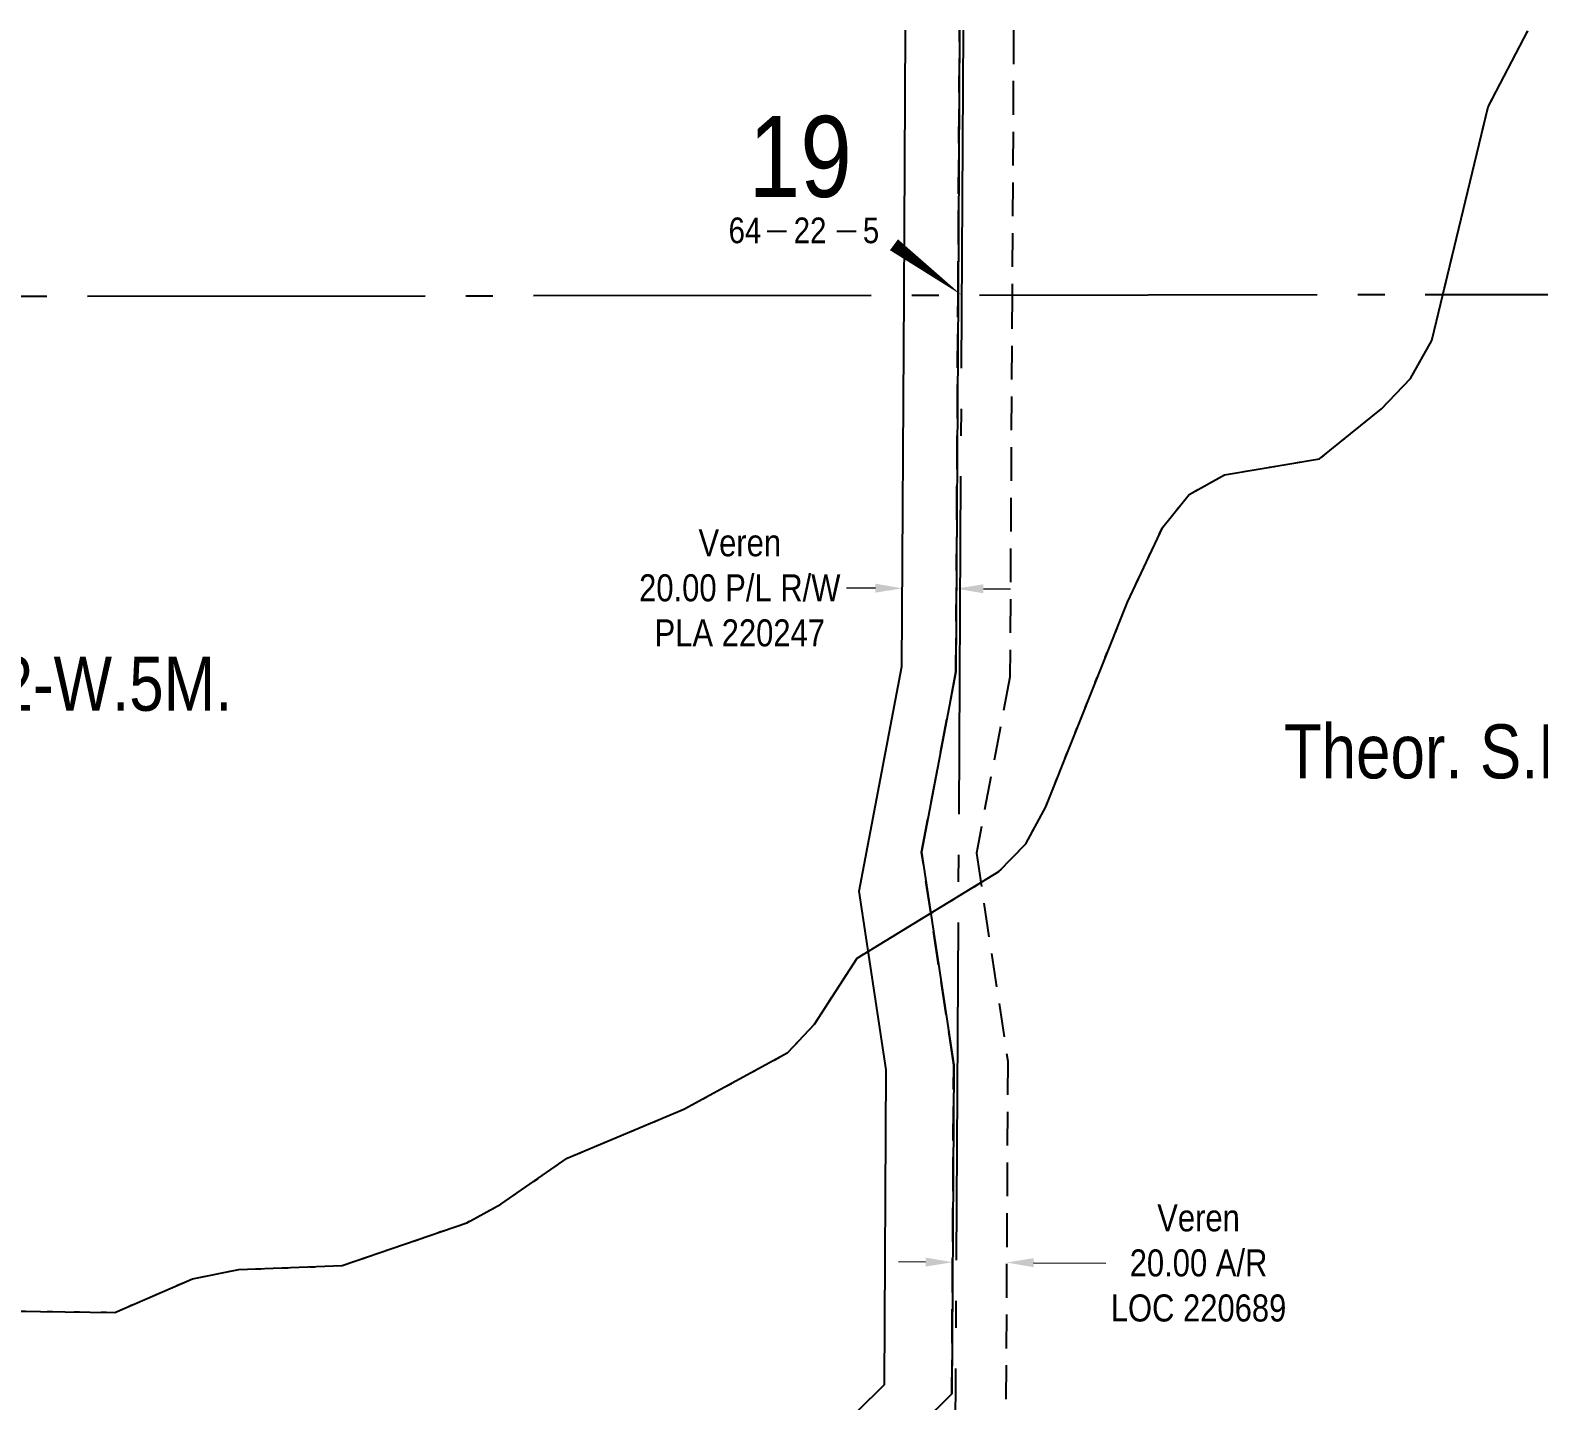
# Model space of a CAD drawing. Extents: x 454172 to 490274, y 6043290 to 6049925.
# Drawn here: x 479218 to 479776, y 6044627 to 6045133 of the extents above; entities that cross this region are included whole.
import ezdxf
from ezdxf.enums import TextEntityAlignment as Align

# ---------------------------------------------------------------- set-up
doc = ezdxf.new("R2010")
doc.units = 0
doc.header["$LTSCALE"] = 5
doc.header["$PDMODE"] = 35
doc.header["$PDSIZE"] = 5
for name, pattern in [('foc-ACCESSROAD', [3.75, 2.5, -1.25]), ('foc-QUARTERLINE', [33, 25, -3, 2, -3]), ('foc-WHEELTRACKS', [2, 0.4, -1.6])]:
    doc.linetypes.add(name, pattern=pattern)
doc.layers.get('Defpoints').update_dxf_attribs({"color": 9})
for name, color, linetype in [('10', 1, 'Continuous'), ('9', 3, 'Continuous'), ('C-AR', 13, 'foc-ACCESSROAD'), ('C-RW', 13, 'Continuous'), ('C-SYMBOL', 7, 'Continuous'), ('L-QSEC', 8, 'foc-QUARTERLINE'), ('L-SECLBL', 7, 'Continuous'), ('T-WATER-P3', 160, 'foc-WHEELTRACKS')]:
    doc.layers.add(name, color=color, linetype=linetype)
doc.layers.add('C-AR-T', color=13, linetype='Continuous', lineweight=9)
doc.layers.add('C-RW-T', color=13, linetype='Continuous', lineweight=9)
doc.styles.add('175L', font='ARIALN.TTF', dxfattribs={"height": 20})
doc.styles.add('80CG', font='ARIALN.TTF', dxfattribs={"height": 10})
doc.styles.add('80L', font='ARIALN.TTF', dxfattribs={"height": 10})
doc.styles.add('foc-LtypeFont', font='ARIALN.TTF', dxfattribs={"height": 7.35})
doc.styles.add('SIMPLEX', font='ARIALN.TTF')
doc.linetypes.add('foc-TOPO-flowdirection-NOLINE', pattern='A,0,[">",foc-LtypeFont,S=0.3,R=0,X=0,Y=-0.945],-20,[">",foc-LtypeFont,S=0.3,R=0,X=0,Y=-0.945],0', length=20)
doc.dimstyles.new('Compass 5 000', dxfattribs={"dimscale": 5, "dimtxt": 9, "dimasz": 2, "dimexe": 0.2, "dimexo": 0.0625, "dimgap": 0.5, "dimtad": 0, "dimtih": 1, "dimtoh": 1, "dimzin": 0, "dimdsep": 46, "dimtxsty": '80CG', "dimcen": 0.1, "dimse1": 1, "dimse2": 1, "dimclrd": 256, "dimclrt": 256, "dimaunit": 1, "dimadec": 4, "dimazin": 0, "dimtfac": 0.06, "dimtofl": 0, "dimtmove": 0, "dimatfit": 1, "dimfxl": 0.2, "dimtolj": 1, "dimtzin": 0, "dimlwd": -1, "dimarcsym": 0})

# ---------------------------------------------------------------- blocks, each defined once
blk = doc.blocks.new('L-SECLBL')
at = {"layer": '9', "color": 7}
for p, q in [((-5.08, -27.83), (-12.29, -27.83)), ((20.7, -27.83), (13.5, -27.83))]:
    blk.add_line(p, q, dxfattribs=at)
at = {"layer": '10', "color": 2, "style": 'SIMPLEX'}
blk.add_attdef('SEC', text='', height=30, dxfattribs=at).set_placement((0, 0), align=Align.MIDDLE)
at = {"layer": '10', "color": 5, "style": '80L'}
blk.add_attdef('TWP', text='', height=9.5, dxfattribs=at).set_placement((-14.43, -27.37), align=Align.MIDDLE_RIGHT)
blk.add_attdef('RGE', text='', height=9.5, dxfattribs=at).set_placement((3.62, -27.37), align=Align.MIDDLE_CENTER)
blk.add_attdef('MER', text='', height=9.5, dxfattribs=at).set_placement((23.17, -27.37), align=Align.MIDDLE_LEFT)
blk = doc.blocks.new('*D211')
at = {"layer": 'C-AR-T', "transparency": 16777216}
for p, q in [((479549.45, 6044677.83), (479539.45, 6044677.88)), ((479589.43, 6044677.6), (479616.13, 6044677.45))]:
    blk.add_line(p, q, dxfattribs=at)
for points in [[(479549.45, 6044679.49), (479549.44, 6044676.16), (479559.45, 6044677.77)], [(479589.44, 6044679.27), (479589.42, 6044675.93), (479579.43, 6044677.66)]]:
    blk.add_solid(points, dxfattribs=at)
at = {"layer": 'Defpoints', "color": 0, "transparency": 16777216}
for p in [(479559.57, 6044700.25), (479579.56, 6044700.14), (479579.43, 6044677.66)]:
    blk.add_point(p, dxfattribs=at)
at = {"layer": 'C-AR-T', "transparency": 16777216, "insert": (479650.44, 6044677.45), "char_height": 10, "attachment_point": 5, "style": '80CG', "bg_fill": 3, "box_fill_scale": 1.1, "bg_fill_color": 256, "bg_fill_true_color": 13158600, "bg_fill_transparency": 0}
blk.add_mtext('\\A1;Veren\\P20.00 A/R\\PLOC 220689', dxfattribs=at)
blk = doc.blocks.new('*D232')
at = {"layer": 'C-RW-T', "transparency": 16777216}
for p, q in [((479530.86, 6044927.1), (479520.25, 6044927.16)), ((479570.85, 6044926.87), (479580.85, 6044926.82))]:
    blk.add_line(p, q, dxfattribs=at)
for points in [[(479530.87, 6044928.76), (479530.85, 6044925.43), (479540.86, 6044927.04)], [(479570.86, 6044928.54), (479570.84, 6044925.21), (479560.85, 6044926.93)]]:
    blk.add_solid(points, dxfattribs=at)
at = {"layer": 'Defpoints', "color": 0, "transparency": 16777216}
for p in [(479540.9, 6044933.57), (479560.89, 6044933.46), (479560.85, 6044926.93)]:
    blk.add_point(p, dxfattribs=at)
at = {"layer": 'C-RW-T', "transparency": 16777216, "insert": (479480.71, 6044927.16), "char_height": 10, "attachment_point": 5, "style": '80CG'}
blk.add_mtext('\\A1;Veren\\P20.00 P/L R/W\\PPLA 220247', dxfattribs=at)

msp = doc.modelspace()

# ---------------------------------------------------------------- linework, layer by layer
at = {"layer": 'C-AR'}
msp.add_lwpolyline([(479582.009, 6045133.452), (479581.456, 6045035.527), (479580.657, 6044894.185), (479568.24, 6044829.086), (479579.855, 6044752.144), (479579.113, 6044620.706), (479560.338, 6044602.159), (479539.034, 6044581.112), (479538.195, 6044430.553), (479533.197, 6044430.582), (479532.682, 6044338), (479512.695, 6044338.507), (479513.208, 6044430.698), (479508.211, 6044430.721), (479509.041, 6044579.58), (479559.17, 6044629.105), (479559.857, 6044750.699), (479547.965, 6044829.478), (479560.678, 6044896.13), (479561.466, 6045035.503), (479562.019, 6045133.475)], dxfattribs=at)
at = {"layer": 'C-RW'}
for points in [[(479562.019, 6045133.475), (479561.466, 6045035.503), (479560.678, 6044896.13), (479547.965, 6044829.478), (479559.857, 6044750.699), (479559.17, 6044629.105), (479509.041, 6044579.58), (479508.211, 6044430.721), (479513.208, 6044430.698), (479512.695, 6044338.507), (479139.039, 6044348.004)], [(479139.289, 6044368.083), (479492.82, 6044359.227), (479493.219, 6044430.809), (479494.122, 6044592.942), (479534.203, 6044632.537), (479534.86, 6044748.894), (479524.868, 6044815.079), (479540.7, 6044898.076), (479541.476, 6045035.477), (479542.029, 6045133.499)]]:
    msp.add_lwpolyline(points, dxfattribs=at)
at = {"layer": 'L-QSEC'}
for p, q in [((479563.349, 6045133.473), (479558.241, 6044232.019)), ((478744.345, 6045034.486), (480381.253, 6045036.525))]:
    msp.add_line(p, q, dxfattribs=at)
at = {"layer": 'L-SECLBL', "flags": 128}
msp.add_lwpolyline([(479562.794, 6045035.506, 0, 4.997, 0), (479537.751, 6045054.125, 0, 0, 0)], format="xyseb", dxfattribs=at)
at = {"layer": 'T-WATER-P3', "linetype": 'foc-TOPO-flowdirection-NOLINE', "flags": 128}
msp.add_lwpolyline([(479001.228, 6044523.793), (478998.035, 6044564.799), (479006.613, 6044592.44), (479030.127, 6044605.433), (479109.07, 6044633.808), (479194.403, 6044659.963), (479249.482, 6044659.216), (479278.252, 6044671.668), (479295.327, 6044675.036), (479333.56, 6044676.511), (479379.712, 6044692.383), (479392.309, 6044699.222), (479416.863, 6044716.278), (479460.002, 6044734.325), (479498.528, 6044755.306), (479508.391, 6044765.814), (479524.139, 6044790.252), (479576.559, 6044822.237), (479586.498, 6044832.47), (479593.925, 6044846.192), (479624.113, 6044921.91), (479637.166, 6044949.721), (479646.989, 6044961.755), (479660.1, 6044969.037), (479695.24, 6044974.932), (479718.112, 6044993.408), (479728.894, 6045004.66), (479736.742, 6045018.741), (479757.597, 6045105.111), (479772.272, 6045133.228)], dxfattribs=at)
at = {"layer": 'T-WATER-P3', "flags": 128}
msp.add_lwpolyline([(479194.403, 6044659.963), (479249.482, 6044659.216), (479278.252, 6044671.668), (479295.327, 6044675.036), (479333.56, 6044676.511), (479379.712, 6044692.383), (479392.309, 6044699.222), (479416.863, 6044716.278), (479460.002, 6044734.325), (479498.528, 6044755.306), (479508.391, 6044765.814), (479524.139, 6044790.252), (479576.559, 6044822.237), (479586.498, 6044832.47), (479593.925, 6044846.192), (479624.113, 6044921.91), (479637.166, 6044949.721), (479646.989, 6044961.755), (479660.1, 6044969.037), (479695.24, 6044974.932), (479718.112, 6044993.408), (479728.894, 6045004.66), (479736.742, 6045018.741), (479757.597, 6045105.111), (479772.272, 6045133.228)], dxfattribs=at)

# ---------------------------------------------------------------- block references
at = {"layer": 'L-SECLBL', "xscale": 0.999479, "yscale": 0.999479, "zscale": 0.999479}
msp.add_blockref('L-SECLBL', (479503.088, 6045086.807), dxfattribs=at).add_auto_attribs({'SEC': '19', 'TWP': '64', 'RGE': '22', 'MER': '5'})

# ---------------------------------------------------------------- texts
at = {"layer": 'C-SYMBOL', "color": 3, "style": '175L'}
for s, p in [('Theor. S.W.1/4 Sec. 19-64-22-W.5M.', (479104.011, 6044875.758)), ('Theor. S.E.1/4 Sec. 19-64-22-W.5M.', (479867.821, 6044850.749))]:
    msp.add_text(s, height=19.98958, dxfattribs=at).set_placement(p, align=Align.BOTTOM_CENTER)

# ---------------------------------------------------------------- dimensions: what is measured, and where the dimension line sits
at = {"layer": 'C-RW-T'}
dim = msp.add_linear_dim(base=(479560.853, 6044926.929), p1=(479540.9, 6044933.571), p2=(479560.889, 6044933.458), angle=359.67641, text='Veren\\P20.00 P/L R/W\\PPLA 220247', dimstyle='Compass 5 000', dxfattribs=at)
dim.commit()
dim.dimension.update_dxf_attribs({"geometry": '*D232', "text_midpoint": (479480.714, 6044927.158), "dimtype": 161})

# ---------------------------------------------------------------- next in the draw order: dimensions: what is measured, and where the dimension line sits
at = {"layer": 'C-AR-T'}
dim = msp.add_linear_dim(base=(479579.434, 6044677.657), p1=(479559.572, 6044700.254), p2=(479579.561, 6044700.141), angle=359.67641, text='Veren\\P20.00 A/R\\PLOC 220689', dimstyle='Compass 5 000', override={"dimtfill": 1}, dxfattribs=at)
dim.commit()
dim.dimension.update_dxf_attribs({"geometry": '*D211', "text_midpoint": (479650.444, 6044677.45), "dimtype": 161})

doc.saveas('drawing.dxf')
